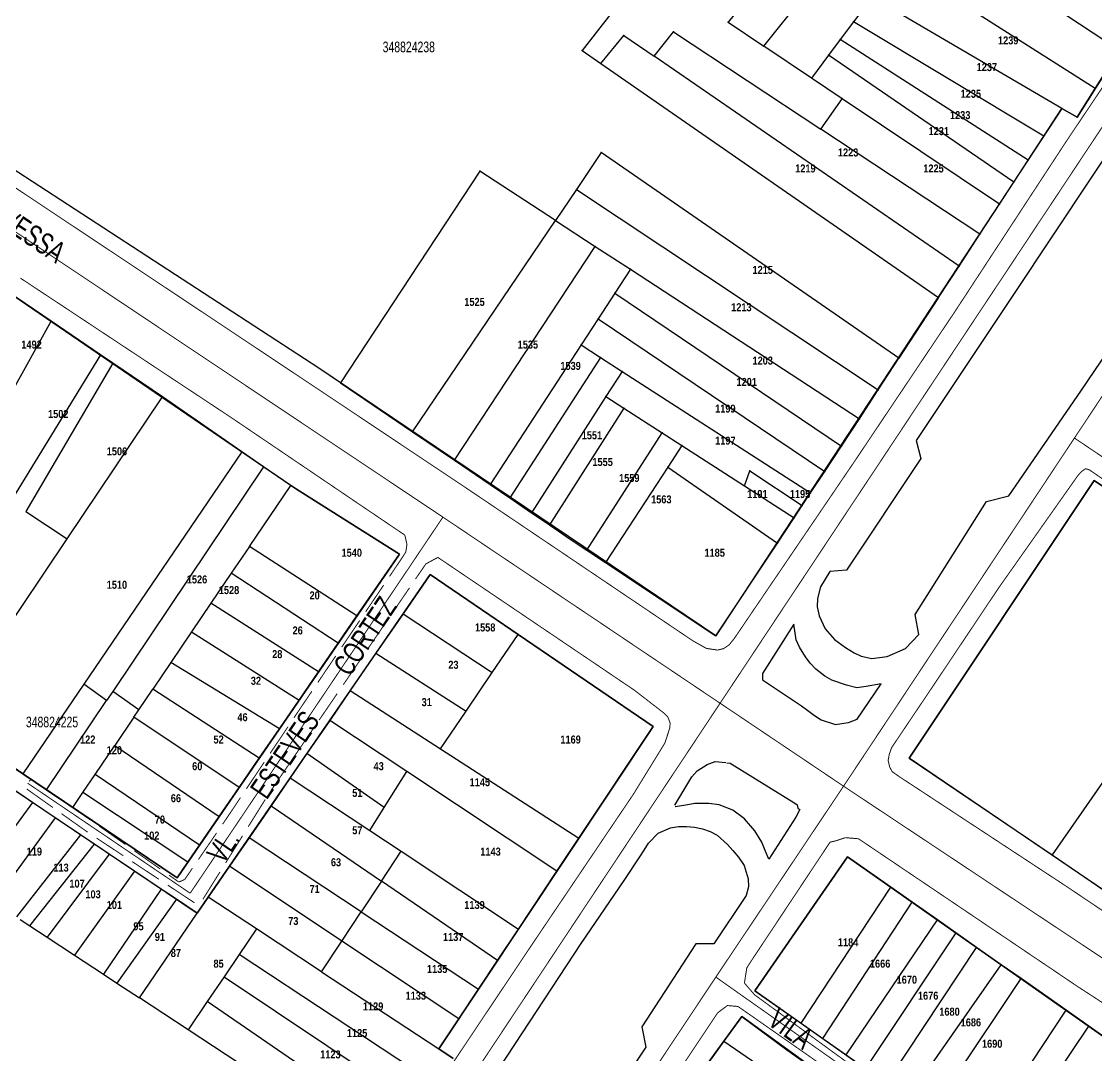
# Model space of a CAD drawing. Extents: x 203136 to 205923, y 4839890 to 4842982.
# Drawn here: x 204167.4 to 204368.9, y 4841901 to 4842094.7 of the extents above; entities that cross this region are included whole.
import ezdxf
from ezdxf.enums import TextEntityAlignment as Align

# ---------------------------------------------------------------- set-up
doc = ezdxf.new("R2010")
doc.units = 0
doc.header["$LTSCALE"] = 1.5
doc.header["$MEASUREMENT"] = 0
doc.linetypes.add('TRACO_11', pattern=[8, 3, -1, 3, -1])
for name, color, linetype in [('CD_MALHA_LOTES', 40, 'CONTINUOUS'), ('CD_TXT_QUADRA', 7, 'CONTINUOUS'), ('RU-QUADRAS', 210, 'CONTINUOUS'), ('SV-EIXO-RUA-PAV', 20, 'CONTINUOUS'), ('SV-RUA-PAVIM-S-GUIA-C-GUIA', 7, 'CONTINUOUS'), ('SV-TXT-RUA-PAV-S-GUIA-C-GUIA', 7, 'CONTINUOUS'), ('Th_NmrPort', 1, 'CONTINUOUS')]:
    doc.layers.add(name, color=color, linetype=linetype)
doc.styles.add('ARIAL', font='ARIAL.TTF')
doc.styles.get("Standard").update_dxf_attribs({"font": 'swisscbo.ttf'})

msp = doc.modelspace()

# ---------------------------------------------------------------- linework, layer by layer
at = {"layer": 'CD_MALHA_LOTES', "linetype": 'Continuous'}
for p, q in [((204330.6, 4842132.77), (204299.83, 4842094.59)), ((204306.53, 4842090.11), (204335.55, 4842126.27)), ((204289.88, 4842111.55), (204272.47, 4842089.33)), ((204341.48, 4842110.27), (204373.19, 4842089.39)), ((204368.64, 4842082.19), (204331.61, 4842105.69)), ((204326.81, 4842099.29), (204323.36, 4842094.69)), ((204362.4, 4842078.45), (204326.81, 4842099.29)), ((204299.83, 4842094.59), (204306.53, 4842090.11)), ((204323.36, 4842094.69), (204320.85, 4842091.35)), ((204358.98, 4842073.22), (204323.36, 4842094.69)), ((204276.01, 4842086.88), (204280.32, 4842092.13)), ((204280.32, 4842092.13), (204285.99, 4842088.22)), ((204285.99, 4842088.22), (204289.63, 4842092.8)), ((204289.63, 4842092.8), (204317.24, 4842074.54)), ((204315.44, 4842084.14), (204306.53, 4842090.11)), ((204320.85, 4842091.35), (204318.63, 4842088.4)), ((204356.07, 4842068.76), (204320.85, 4842091.35)), ((204272.47, 4842089.33), (204276.01, 4842086.88)), ((204343.11, 4842048.9), (204285.99, 4842088.22)), ((204318.63, 4842088.4), (204315.44, 4842084.14)), ((204353.36, 4842064.6), (204318.63, 4842088.4)), ((204368.64, 4842082.19), (204373.19, 4842089.39)), ((204276.01, 4842086.88), (204339.29, 4842043.05)), ((204321.24, 4842080.25), (204315.44, 4842084.14)), ((204365.22, 4842076.79), (204368.64, 4842082.19)), ((204317.24, 4842074.54), (204321.24, 4842080.25)), ((204350.69, 4842060.52), (204321.24, 4842080.25)), ((204358.98, 4842073.22), (204362.4, 4842078.45)), ((204362.4, 4842078.45), (204365.22, 4842076.79)), ((204347, 4842054.86), (204317.24, 4842074.54)), ((204356.07, 4842068.76), (204358.98, 4842073.22)), ((204276.09, 4842070.16), (204271.41, 4842063.25)), ((204331.86, 4842031.66), (204276.09, 4842070.16)), ((204353.36, 4842064.6), (204356.07, 4842068.76)), ((204253.31, 4842066.72), (204227.24, 4842027.03)), ((204267.5, 4842057.47), (204253.31, 4842066.72)), ((204271.41, 4842063.25), (204267.5, 4842057.47)), ((204271.41, 4842063.25), (204327.99, 4842025.71)), ((204350.69, 4842060.52), (204353.36, 4842064.6)), ((204347, 4842054.86), (204350.69, 4842060.52)), ((204240.71, 4842017.87), (204267.5, 4842057.47)), ((204267.5, 4842057.47), (204274.96, 4842052.6)), ((204343.11, 4842048.9), (204347, 4842054.86)), ((204248.56, 4842012.53), (204274.96, 4842052.6)), ((204274.96, 4842052.6), (204281.53, 4842048.32)), ((204281.53, 4842048.32), (204278.62, 4842043.85)), ((204281.53, 4842048.32), (204324.47, 4842020.3)), ((204339.29, 4842043.05), (204343.11, 4842048.9)), ((204173, 4842038.6), (204164.85, 4842044.15)), ((204278.62, 4842043.85), (204275.49, 4842039.04)), ((204278.62, 4842043.85), (204321.1, 4842015.15)), ((204339.29, 4842043.05), (204331.86, 4842031.66)), ((204165.3, 4842024.73), (204173, 4842038.6)), ((204182.24, 4842032.3), (204173, 4842038.6)), ((204275.49, 4842039.04), (204272.3, 4842034.13)), ((204275.49, 4842039.04), (204317.95, 4842010.4)), ((204272.3, 4842034.13), (204255.27, 4842007.96)), ((204272.3, 4842034.13), (204275.96, 4842031.77)), ((204182.24, 4842032.3), (204165.08, 4842004.25)), ((204184.58, 4842030.71), (204182.24, 4842032.3)), ((204275.96, 4842031.77), (204258.94, 4842005.47)), ((204275.96, 4842031.77), (204279.99, 4842029.17)), ((204327.99, 4842025.71), (204331.86, 4842031.66)), ((204184.58, 4842030.71), (204168.26, 4842002.9)), ((204193.85, 4842024.39), (204184.58, 4842030.71)), ((204279.99, 4842029.17), (204276.96, 4842024.45)), ((204279.99, 4842029.17), (204315.29, 4842006.39)), ((204227.24, 4842027.03), (204240.71, 4842017.87)), ((204324.47, 4842020.3), (204327.99, 4842025.71)), ((204176.01, 4841997.8), (204193.85, 4842024.39)), ((204208.76, 4842014.12), (204193.85, 4842024.39)), ((204276.96, 4842024.45), (204263.01, 4842002.7)), ((204276.96, 4842024.45), (204280.3, 4842022.3)), ((204280.3, 4842022.3), (204266.36, 4842000.42)), ((204280.3, 4842022.3), (204287.49, 4842017.66)), ((204321.1, 4842015.15), (204324.47, 4842020.3)), ((204240.71, 4842017.87), (204248.56, 4842012.53)), ((204273.4, 4841995.67), (204287.49, 4842017.66)), ((204287.49, 4842017.66), (204291.2, 4842015.27)), ((204291.2, 4842015.27), (204288.56, 4842011.23)), ((204291.2, 4842015.27), (204302.92, 4842007.72)), ((204317.95, 4842010.4), (204321.1, 4842015.15)), ((204208.76, 4842014.12), (204179.15, 4841970.57)), ((204212.82, 4842011.32), (204208.76, 4842014.12)), ((204212.82, 4842011.32), (204184.53, 4841969.22)), ((204217.91, 4842007.82), (204212.82, 4842011.32)), ((204248.56, 4842012.53), (204255.27, 4842007.96)), ((204288.56, 4842011.23), (204276.89, 4841993.35)), ((204288.56, 4842011.23), (204309.07, 4841997.01)), ((204302.92, 4842007.72), (204303.93, 4842010.54)), ((204303.93, 4842010.54), (204313.75, 4842004.07)), ((204315.29, 4842006.39), (204317.95, 4842010.4)), ((204210.15, 4841996.36), (204217.91, 4842007.82)), ((204218.97, 4842007.09), (204217.91, 4842007.82)), ((204238.25, 4841994.91), (204218.97, 4842007.09)), ((204255.27, 4842007.96), (204258.94, 4842005.47)), ((204302.92, 4842007.72), (204312.2, 4842001.73)), ((204368.46, 4842008.71), (204333.79, 4841956.73)), ((204409.34, 4841981.06), (204368.46, 4842008.71)), ((204258.94, 4842005.47), (204263.01, 4842002.7)), ((204313.75, 4842004.07), (204315.29, 4842006.39)), ((204168.26, 4842002.9), (204176.01, 4841997.8)), ((204312.2, 4842001.73), (204313.75, 4842004.07)), ((204263.01, 4842002.7), (204266.36, 4842000.42)), ((204309.07, 4841997.01), (204312.2, 4842001.73)), ((204266.36, 4842000.42), (204270.45, 4841997.64)), ((204153.07, 4841963.61), (204176.01, 4841997.8)), ((204270.45, 4841997.64), (204273.4, 4841995.67)), ((204297.53, 4841979.61), (204309.07, 4841997.01)), ((204210.15, 4841996.36), (204206.76, 4841991.35)), ((204230.31, 4841983.35), (204210.15, 4841996.36)), ((204230.31, 4841983.35), (204238.25, 4841994.91)), ((204273.4, 4841995.67), (204276.89, 4841993.35)), ((204276.89, 4841993.35), (204297.53, 4841979.61)), ((204206.76, 4841991.35), (204202.95, 4841985.72)), ((204226.81, 4841978.26), (204206.76, 4841991.35)), ((204244.01, 4841991.14), (204238.95, 4841983.77)), ((204260.5, 4841979.9), (204244.01, 4841991.14)), ((204202.95, 4841985.72), (204199.33, 4841980.38)), ((204223.1, 4841972.87), (204202.95, 4841985.72)), ((204226.81, 4841978.26), (204230.31, 4841983.35)), ((204238.95, 4841983.77), (204233.85, 4841976.36)), ((204238.95, 4841983.77), (204255.66, 4841972.76)), ((204199.33, 4841980.38), (204195.43, 4841974.61)), ((204199.33, 4841980.38), (204219.45, 4841967.55)), ((204255.66, 4841972.76), (204260.5, 4841979.9)), ((204285.8, 4841962.66), (204260.5, 4841979.9)), ((204223.1, 4841972.87), (204226.81, 4841978.26)), ((204195.43, 4841974.61), (204192.06, 4841969.64)), ((204215.79, 4841962.22), (204195.43, 4841974.61)), ((204233.85, 4841976.36), (204229.06, 4841969.38)), ((204233.85, 4841976.36), (204250.74, 4841965.48)), ((204219.45, 4841967.55), (204223.1, 4841972.87)), ((204250.74, 4841965.48), (204255.66, 4841972.76)), ((204179.15, 4841970.57), (204167.71, 4841953.75)), ((204183.37, 4841967.5), (204179.15, 4841970.57)), ((204184.53, 4841969.22), (204183.37, 4841967.5)), ((204189.44, 4841965.78), (204184.53, 4841969.22)), ((204189.44, 4841965.78), (204192.06, 4841969.64)), ((204211.99, 4841956.7), (204192.06, 4841969.64)), ((204229.06, 4841969.38), (204225.2, 4841963.77)), ((204229.06, 4841969.38), (204245.97, 4841958.44)), ((204172.13, 4841950.78), (204183.37, 4841967.5)), ((204215.79, 4841962.22), (204219.45, 4841967.55)), ((204188.5, 4841964.39), (204189.44, 4841965.78)), ((204245.97, 4841958.44), (204250.74, 4841965.48)), ((204379.16, 4841965.4), (204360.54, 4841938.56)), ((204188.5, 4841964.39), (204184.91, 4841959.09)), ((204208.21, 4841951.2), (204188.5, 4841964.39)), ((204225.2, 4841963.77), (204220.93, 4841957.55)), ((204239.63, 4841954.19), (204225.2, 4841963.77)), ((204271.87, 4841941.7), (204285.8, 4841962.66)), ((204211.99, 4841956.7), (204215.79, 4841962.22)), ((204181.22, 4841953.65), (204184.91, 4841959.09)), ((204184.91, 4841959.09), (204204.48, 4841945.77)), ((204208.21, 4841951.2), (204211.99, 4841956.7)), ((204220.93, 4841957.55), (204217.81, 4841953.02)), ((204235.41, 4841947.47), (204220.93, 4841957.55)), ((204245.97, 4841958.44), (204271.87, 4841941.7)), ((204333.79, 4841956.73), (204360.54, 4841938.56)), ((204164.95, 4841955.62), (204167.71, 4841953.75)), ((204169.49, 4841948.39), (204162.92, 4841952.8)), ((204167.71, 4841953.75), (204172.13, 4841950.78)), ((204178.92, 4841950.24), (204181.22, 4841953.65)), ((204200.79, 4841940.4), (204181.22, 4841953.65)), ((204217.81, 4841953.02), (204214.22, 4841947.78)), ((204217.81, 4841953.02), (204232.7, 4841943.16)), ((204235.41, 4841947.47), (204239.63, 4841954.19)), ((204267.75, 4841935.5), (204239.63, 4841954.19)), ((204172.13, 4841950.78), (204177.04, 4841947.47)), ((204204.48, 4841945.77), (204208.21, 4841951.2)), ((204177.04, 4841947.47), (204178.92, 4841950.24)), ((204198.59, 4841937.19), (204178.92, 4841950.24)), ((204169.49, 4841948.39), (204158.27, 4841933.04)), ((204173.73, 4841945.54), (204169.49, 4841948.39)), ((204177.04, 4841947.47), (204196.6, 4841934.3)), ((204214.22, 4841947.78), (204210.1, 4841941.79)), ((204214.22, 4841947.78), (204234.87, 4841933.65)), ((204232.7, 4841943.16), (204235.41, 4841947.47)), ((204173.73, 4841945.54), (204162.42, 4841929.96)), ((204178.53, 4841942.32), (204173.73, 4841945.54)), ((204200.79, 4841940.4), (204204.48, 4841945.77)), ((204232.7, 4841943.16), (204238.58, 4841939.26)), ((204178.53, 4841942.32), (204166.52, 4841926.98)), ((204169.01, 4841925.26), (204181.11, 4841940.58)), ((204181.11, 4841940.58), (204178.53, 4841942.32)), ((204183.87, 4841938.73), (204181.11, 4841940.58)), ((204198.59, 4841937.19), (204200.79, 4841940.4)), ((204210.1, 4841941.79), (204206.43, 4841936.45)), ((204231.1, 4841927.94), (204210.1, 4841941.79)), ((204267.75, 4841935.5), (204271.87, 4841941.7)), ((204183.87, 4841938.73), (204172.23, 4841923.15)), ((204188.61, 4841935.54), (204183.87, 4841938.73)), ((204234.87, 4841933.65), (204238.58, 4841939.26)), ((204238.58, 4841939.26), (204260.56, 4841924.69)), ((204360.54, 4841938.56), (204370.24, 4841931.97)), ((204196.6, 4841934.3), (204198.59, 4841937.19)), ((204206.43, 4841936.45), (204202.44, 4841930.64)), ((204227.46, 4841922.44), (204206.43, 4841936.45)), ((204322.24, 4841938.23), (204304.86, 4841913.12)), ((204330.34, 4841932.54), (204322.24, 4841938.23)), ((204188.61, 4841935.54), (204177.37, 4841919.78)), ((204193.64, 4841932.16), (204188.61, 4841935.54)), ((204260.56, 4841924.69), (204267.75, 4841935.5)), ((204234.87, 4841933.65), (204231.1, 4841927.94)), ((204256.63, 4841918.77), (204234.87, 4841933.65)), ((204313.54, 4841907.02), (204330.34, 4841932.54)), ((204334.35, 4841929.72), (204330.34, 4841932.54)), ((204193.64, 4841932.16), (204182.8, 4841916.22)), ((204196.46, 4841930.26), (204193.64, 4841932.16)), ((204202.44, 4841930.64), (204200.37, 4841927.64)), ((204211.47, 4841924.7), (204202.44, 4841930.64)), ((204196.46, 4841930.26), (204185.31, 4841914.57)), ((204200.37, 4841927.64), (204196.46, 4841930.26)), ((204317.6, 4841904.17), (204334.35, 4841929.72)), ((204339.1, 4841926.39), (204334.35, 4841929.72)), ((204167.17, 4841926.45), (204169.01, 4841925.26)), ((204189.53, 4841911.8), (204200.37, 4841927.64)), ((204227.46, 4841922.44), (204231.1, 4841927.94)), ((204231.1, 4841927.94), (204253.08, 4841913.44)), ((204321.94, 4841901.11), (204339.1, 4841926.39)), ((204342.51, 4841923.99), (204339.1, 4841926.39)), ((204169.01, 4841925.26), (204172.23, 4841923.15)), ((204211.47, 4841924.7), (204208.21, 4841919.89)), ((204223.66, 4841916.68), (204211.47, 4841924.7)), ((204256.63, 4841918.77), (204260.56, 4841924.69)), ((204172.23, 4841923.15), (204177.37, 4841919.78)), ((204223.66, 4841916.68), (204227.46, 4841922.44)), ((204249.37, 4841907.84), (204227.46, 4841922.44)), ((204342.51, 4841923.99), (204325.6, 4841898.53)), ((204346.41, 4841921.25), (204342.51, 4841923.99)), ((204329.5, 4841895.8), (204346.41, 4841921.25)), ((204351.03, 4841918), (204346.41, 4841921.25)), ((204177.37, 4841919.78), (204182.8, 4841916.22)), ((204208.21, 4841919.89), (204205.4, 4841915.75)), ((204245.16, 4841895.57), (204208.21, 4841919.89)), ((204253.08, 4841913.44), (204256.63, 4841918.77)), ((204182.8, 4841916.22), (204185.31, 4841914.57)), ((204223.66, 4841916.68), (204245.63, 4841902.22)), ((204333.49, 4841892.99), (204351.03, 4841918)), ((204354.74, 4841915.4), (204351.03, 4841918)), ((204185.31, 4841914.57), (204189.53, 4841911.8)), ((204205.4, 4841915.75), (204202.26, 4841911.11)), ((204205.4, 4841915.75), (204239.07, 4841893.26)), ((204337.73, 4841890), (204354.74, 4841915.4)), ((204363.19, 4841909.46), (204354.74, 4841915.4)), ((204249.37, 4841907.84), (204253.08, 4841913.44)), ((204304.86, 4841913.12), (204313.54, 4841907.02)), ((204198.66, 4841905.82), (204189.53, 4841911.8)), ((204202.26, 4841911.11), (204198.66, 4841905.82)), ((204235.65, 4841888.2), (204202.26, 4841911.11)), ((204302.41, 4841908.32), (204299.02, 4841903.65)), ((204316.7, 4841897.94), (204302.41, 4841908.32)), ((204346.25, 4841883.97), (204363.19, 4841909.46)), ((204367.45, 4841906.47), (204363.19, 4841909.46)), ((204245.63, 4841902.22), (204249.37, 4841907.84)), ((204313.54, 4841907.02), (204317.6, 4841904.17)), ((204350.31, 4841881.1), (204367.45, 4841906.47)), ((204370.88, 4841904.05), (204367.45, 4841906.47)), ((204212.96, 4841896.44), (204198.66, 4841905.82)), ((204317.6, 4841904.17), (204321.94, 4841901.11)), ((204248.32, 4841900.45), (204245.63, 4841902.22)), ((204299.02, 4841903.65), (204295.83, 4841899.25)), ((204299.02, 4841903.65), (204313.74, 4841893.67)), ((204321.94, 4841901.11), (204325.6, 4841898.53))]:
    msp.add_line(p, q, dxfattribs=at)
msp.add_lwpolyline([(204227.24, 4842027.03), (204223.18, 4842029.79), (204161.34, 4842070), (204131.58, 4842090.77), (204130.92, 4842095.8), (204146.24, 4842120.95), (204193.9, 4842201.18)], dxfattribs=at)
for p in [(204299.83, 4842094.59), (204299.83, 4842094.59), (204323.36, 4842094.69), (204323.36, 4842094.69), (204280.32, 4842092.13), (204289.63, 4842092.8), (204320.85, 4842091.35), (204320.85, 4842091.35), (204272.47, 4842089.33), (204285.99, 4842088.22), (204285.99, 4842088.22), (204318.63, 4842088.4), (204318.63, 4842088.4), (204276.01, 4842086.88), (204368.64, 4842082.19), (204321.24, 4842080.25), (204362.4, 4842078.45), (204365.22, 4842076.79), (204358.98, 4842073.22), (204276.09, 4842070.16), (204356.07, 4842068.76), (204253.31, 4842066.72), (204271.41, 4842063.25), (204271.41, 4842063.25), (204353.36, 4842064.6), (204350.69, 4842060.52), (204267.5, 4842057.47), (204267.5, 4842057.47), (204347, 4842054.86), (204347, 4842054.86), (204274.96, 4842052.6), (204274.96, 4842052.6), (204281.53, 4842048.32), (204343.11, 4842048.9), (204278.62, 4842043.85), (204278.62, 4842043.85), (204275.49, 4842039.04), (204275.49, 4842039.04), (204272.3, 4842034.13), (204275.96, 4842031.77), (204275.96, 4842031.77), (204331.86, 4842031.66), (204279.99, 4842029.17), (204279.99, 4842029.17), (204327.99, 4842025.71), (204276.96, 4842024.45), (204276.96, 4842024.45), (204280.3, 4842022.3), (204280.3, 4842022.3), (204324.47, 4842020.3), (204240.71, 4842017.87), (204287.49, 4842017.66), (204287.49, 4842017.66), (204291.2, 4842015.27), (204321.1, 4842015.15), (204248.56, 4842012.53), (204248.56, 4842012.53), (204288.56, 4842011.23), (204288.56, 4842011.23), (204303.93, 4842010.54), (204317.95, 4842010.4), (204302.92, 4842007.72), (204258.94, 4842005.47), (204315.29, 4842006.39), (204313.75, 4842004.07), (204313.75, 4842004.07), (204263.01, 4842002.7), (204312.2, 4842001.73), (204266.36, 4842000.42), (204309.07, 4841997.01), (204273.4, 4841995.67), (204276.89, 4841993.35)]:
    msp.add_point(p, dxfattribs=at)
at = {"layer": 'RU-QUADRAS', "color": 6, "linetype": 'Continuous'}
for points in [[(204130.92, 4842095.8), (204202.61, 4842215.45), (204302.25, 4842149.23), (204303.49, 4842151.09), (204337.19, 4842128.32), (204335.55, 4842126.27), (204343.13, 4842121.03), (204343.98, 4842122.16), (204354.8, 4842115.81), (204356.49, 4842118.22), (204362.21, 4842114.79), (204360.71, 4842112.42), (204378.78, 4842099.96), (204378.35, 4842097.55), (204365.22, 4842076.79), (204362.4, 4842078.45), (204297.53, 4841979.61), (204223.18, 4842029.79), (204161.34, 4842070), (204131.58, 4842090.77)], [(204333.79, 4841956.73), (204368.46, 4842008.71), (204449.99, 4841953.54), (204415.72, 4841901.07)]]:
    msp.add_lwpolyline(points, close=True, dxfattribs=at)
for points in [[(204164.85, 4842044.15), (204218.97, 4842007.09), (204238.25, 4841994.91), (204196.6, 4841934.3), (204164.95, 4841955.62)], [(204162.92, 4841952.8), (204200.37, 4841927.64), (204244.01, 4841991.14), (204285.8, 4841962.66), (204245.63, 4841902.22), (204248.32, 4841900.45)]]:
    msp.add_lwpolyline(points, dxfattribs=at)
msp.add_lwpolyline([(204281.3, 4841879.23), (204302.41, 4841908.32, 0.0150317195), (204412.82, 4841831.5), (204415.27, 4841835.07), (204304.86, 4841913.12), (204322.24, 4841938.23), (204370.89, 4841904.06), (204515.87, 4841806.98), (204479.56, 4841751.59, 0.009734503), (204387.95, 4841811.08), (204386.59, 4841808.87, -0.007983724)], format="xyb", close=True, dxfattribs=at)
at = {"layer": 'SV-EIXO-RUA-PAV', "const_width": 0.18, "flags": 128}
for points in [[(203686.39953, 4841049.541978), (203692.54943, 4841058.743734), (203749.763, 4841143.981473), (203780.754332, 4841190.6698), (203801.503, 4841221.7458), (203841.206856, 4841280.544557), (203883.1664, 4841344.0556), (203932.166221, 4841417.194802), (203983.243296, 4841493.9438), (204024.317884, 4841554.89701), (204044.434599, 4841585.5919), (204112.74, 4841687.823359), (204118.336724, 4841695.482033), (204206.94601, 4841829.2385), (204298.345112, 4841966.997973), (204390.162441, 4842105.446938), (204453.930388, 4842201.1731)], [(203719.944, 4841049.3658), (203773.009517, 4841127.017798), (203864.408033, 4841265.334897), (203955.51211, 4841401.724634), (204047.25663, 4841539.716778), (204077.8325, 4841585.3865), (204135.716023, 4841672.506011), (204141.312746, 4841679.87012), (204230.198456, 4841813.486843), (204274.2308, 4841880.6254), (204297.5478, 4841915.677), (204321.480187, 4841951.454095), (204364.7409, 4842016.6862), (204413.297516, 4842089.90306), (204462.2522, 4842163.2717), (204487.643986, 4842201.1725)], [(204364.7409, 4842016.6862), (204457.151153, 4841954.3263)], [(204246.4131, 4842001.8635), (204199.0533, 4841931.3965)], [(204168.5953, 4841952.0126), (204199.0533, 4841931.3965)], [(204297.5478, 4841915.677), (204408.660956, 4841837.3164)]]:
    msp.add_lwpolyline(points, dxfattribs=at)
at = {"layer": 'SV-EIXO-RUA-PAV', "const_width": 0.18}
msp.add_lwpolyline([(204636.872014, 4841741.2499), (204606.4613, 4841761.5476), (204591.148406, 4841771.795777), (204552.7787, 4841797.3783), (204525.2477, 4841815.754), (204493.4225, 4841836.9959), (204413.88231, 4841890.0854), (204321.480187, 4841951.454095), (204298.345112, 4841966.997973), (204246.4131, 4842001.8635), (204167.2777, 4842054.6827), (204133.126414, 4842077.4772), (204124.9142, 4842082.9585), (204110.888486, 4842092.131486), (204109.19049, 4842093.4533), (204026.857666, 4842148.224845), (204016.23189, 4842155.37681)], dxfattribs=at)
at = {"layer": 'SV-RUA-PAVIM-S-GUIA-C-GUIA', "linetype": 'Continuous', "const_width": 0.18, "flags": 128}
for points in [[(204236.044654, 4842201.176916), (204248.91, 4842192.65), (204276.8, 4842173.88), (204304, 4842155.99), (204340.24, 4842131.7), (204381.53, 4842104.05), (204382.51, 4842103.03), (204382.48, 4842101.01), (204363.05, 4842072.04), (204342.21, 4842040.18)], [(204342.21, 4842040.18), (204323.83, 4842012.75), (204301.03, 4841979.17), (204300.03, 4841977.92), (204298.99, 4841977.22), (204297.87, 4841976.96), (204295.8, 4841977.26), (204293.27, 4841978.67), (204252.5, 4842006.16), (204224, 4842025.19), (204171.42, 4842060.18), (204129.3, 4842088.19), (204098.8, 4842108.19), (204050.76, 4842140.23), (204035.32, 4842151.04), (204034.72, 4842151.85), (204034.73, 4842153.02), (204035.44, 4842154.5), (204050.2, 4842176.12), (204057.283937, 4842186.907839)], [(204167.246552, 4842046.652305), (204206.61, 4842020.61), (204235.91, 4842000.77), (204239.07, 4841998.64)], [(204416.94, 4841898.77), (204430.04, 4841920.34), (204434.69, 4841927.34), (204450.62, 4841952.41), (204450.71, 4841953.29), (204450.16, 4841954.44), (204434.27, 4841964.8), (204410.83, 4841980.56), (204368.71, 4842009.93), (204367.54, 4842010.72), (204366.82, 4842010.94), (204366.04, 4842010.39), (204365.37, 4842009.64), (204350.68, 4841988.81), (204337.17, 4841968.62), (204330.49, 4841958.69), (204330.05, 4841957.45), (204329.83, 4841956.28), (204330.12, 4841955.04), (204330.61, 4841954.15), (204332.19, 4841953.06), (204363.17, 4841932.72), (204386.6, 4841916.98), (204413.59, 4841898.6)], [(204245.46, 4841994.32), (204282.28, 4841969.44), (204287.72, 4841965.23), (204288.57, 4841964.38), (204288.98, 4841963.3), (204288.92, 4841962.35), (204287.99, 4841959.53), (204282.1, 4841949.95), (204263.49, 4841922.36), (204240.73, 4841888.31), (204219.15, 4841854.98), (204209.03, 4841840.13), (204208.18, 4841839.2), (204207.5, 4841838.66), (204206.29, 4841838.2), (204204.8, 4841838.85), (204199.58, 4841842.11), (204123.96, 4841892.86), (204106.571448, 4841904.553024)]]:
    msp.add_lwpolyline(points, dxfattribs=at)
at = {"layer": 'SV-RUA-PAVIM-S-GUIA-C-GUIA'}
for points in [[(204374.99, 4842076.16), (204353.42, 4842043.8)], [(204365.93, 4842025.45), (204386.44, 4842055.72)], [(204353.42, 4842043.8), (204335.1, 4842016.25)], [(204352.46, 4842005.88), (204365.93, 4842025.45)], [(204335.1, 4842016.25), (204335.93, 4842012.83)], [(204335.93, 4842012.83), (204322.05, 4841991.96)], [(204348.26, 4842004.79), (204352.46, 4842005.88)], [(204334.91, 4841983.63), (204348.26, 4842004.79)], [(204318.9, 4841991.71), (204317.14, 4841988.82)], [(204322.05, 4841991.96), (204318.9, 4841991.71)], [(204317.14, 4841988.82), (204316.6, 4841986.59), (204316.533797, 4841985.087933), (204316.913373, 4841983.356951), (204318.047972, 4841980.951068), (204319.766221, 4841978.94691), (204321.813991, 4841977.44696), (204323.46, 4841976.46), (204324.806801, 4841975.787895), (204326.805593, 4841975.390748), (204329.654878, 4841975.758081), (204333.1, 4841977.25)], [(204335.6, 4841979.89), (204334.91, 4841983.63)], [(204312.16, 4841981.84), (204306.29, 4841972.59)], [(204328.51, 4841970.65), (204325.73, 4841970.12), (204323.942721, 4841969.871747), (204322.03, 4841970.35), (204319.3, 4841971.34), (204317.974831, 4841972.074901), (204316.29, 4841973.41), (204315.247645, 4841974.48868), (204314.315326, 4841975.66902), (204313.204501, 4841977.495089), (204312.619809, 4841978.87698), (204312.16, 4841981.84)], [(204333.1, 4841977.25), (204335.6, 4841979.89)], [(204306.29, 4841972.59), (204306.26, 4841971.39)], [(204306.26, 4841971.39), (204313.58, 4841966.52)], [(204324, 4841964.03), (204328.51, 4841970.65)], [(204313.58, 4841966.52), (204314.802641, 4841965.637527), (204316.012042, 4841964.727542), (204317.267008, 4841963.903589), (204319.984259, 4841962.983593), (204322.369609, 4841963.375839)], [(204322.38, 4841963.38), (204324, 4841964.03)], [(204293.05, 4841953.19), (204294.040953, 4841954.31689), (204295.921489, 4841955.532701), (204297.42828, 4841956.057395), (204299.440342, 4841955.913539)], [(204299.61, 4841955.84), (204300.23, 4841955.76)], [(204300.23, 4841955.76), (204312.14, 4841948.42)], [(204289.86, 4841947.9), (204293.05, 4841953.19)], [(204312.14, 4841948.42), (204312.77, 4841947.94)], [(204307.49, 4841937.8), (204306.76, 4841939.39), (204306.166331, 4841940.993367), (204304.822218, 4841943.113106), (204302.936077, 4841945.323202), (204300.708543, 4841946.971069), (204298.14673, 4841947.935273), (204296.23, 4841948.2), (204293.61534, 4841948.210552), (204291.9, 4841947.9), (204289.901123, 4841947.614388)], [(204313.29, 4841947.06), (204312.55, 4841945.66)], [(204312.77, 4841947.94), (204312.89, 4841947.31)], [(204312.89, 4841947.31), (204313.29, 4841947.06)], [(204312.55, 4841945.66), (204307.49, 4841937.8)], [(204283.31, 4841938.19), (204284.114782, 4841939.481026), (204284.938595, 4841940.771574), (204286.71, 4841942.67), (204289.04, 4841943.68), (204290.529231, 4841943.903713), (204292.030494, 4841943.921265), (204293.552226, 4841943.781602), (204295.02764, 4841943.48063), (204296.472037, 4841942.991603), (204297.816369, 4841942.295701), (204299.740515, 4841940.55398), (204300.701984, 4841939.388297), (204301.763083, 4841938.178639), (204302.87, 4841936.61), (204303.58, 4841934.11), (204303.655181, 4841932.609954), (204303.255175, 4841930.982982)], [(204280.39, 4841933.77), (204283.31, 4841938.19)], [(204272.29, 4841921.99), (204280.39, 4841933.77)], [(204303.255175, 4841930.982982), (204297.16, 4841921.94)], [(204252.93, 4841892.465), (204272.29, 4841921.99)], [(204293.81, 4841921.92), (204283.65, 4841906.37)], [(204297.16, 4841921.94), (204293.81, 4841921.92)], [(204283.65, 4841906.37), (204284.44, 4841902.55)], [(204284.44, 4841902.55), (204273.83, 4841886.55)]]:
    msp.add_lwpolyline(points, dxfattribs=at)
at = {"layer": 'SV-RUA-PAVIM-S-GUIA-C-GUIA', "const_width": 0.18}
for points in [[(204239.141898, 4841998.582978), (204239.07, 4841998.64)], [(204239.277458, 4841998.475465), (204239.141898, 4841998.582978)], [(204239.669831, 4841996.746991), (204239.277458, 4841998.475465)], [(204239.45, 4841995.3), (204239.669831, 4841996.746991)], [(204238.29, 4841993.54), (204239.201207, 4841994.922521)], [(204239.201207, 4841994.922521), (204239.45, 4841995.3)], [(204236.416565, 4841990.769812), (204238.097176, 4841993.254877)], [(204238.097176, 4841993.254877), (204238.29, 4841993.54)], [(204242.95, 4841992.72), (204241.269047, 4841990.260111)], [(204242.961495, 4841992.737129), (204242.95, 4841992.72)], [(204243.200775, 4841993.093695), (204242.961495, 4841992.737129)], [(204243.70225, 4841993.365895), (204243.200775, 4841993.093695)], [(204245.46, 4841994.32), (204243.70225, 4841993.365895)], [(204231.934937, 4841984.142972), (204235.296158, 4841989.113102)], [(204240.140653, 4841988.608831), (204236.75547, 4841983.65499)], [(204227.453309, 4841977.516132), (204230.81453, 4841982.486262)], [(204235.627076, 4841982.00371), (204232.241893, 4841977.049869)], [(204222.971681, 4841970.889291), (204226.332902, 4841975.859422)], [(204231.113499, 4841975.398589), (204227.728316, 4841970.444748)], [(204219.07, 4841965.12), (204221.851274, 4841969.232581)], [(204226.599922, 4841968.793468), (204223.214739, 4841963.839627)], [(204218.493839, 4841964.259903), (204219.050386, 4841965.09072)], [(204219.050386, 4841965.09072), (204219.07, 4841965.12)], [(204214.041471, 4841957.613369), (204217.380747, 4841962.598269)], [(204222.086345, 4841962.188347), (204218.701162, 4841957.234506)], [(204209.589102, 4841950.966835), (204212.928379, 4841955.951735)], [(204217.572768, 4841955.583226), (204214.187585, 4841950.629385)], [(204168.87718, 4841952.336993), (204169.21, 4841952.72)], [(204169.21, 4841952.72), (204173.749442, 4841949.627748)], [(204173.321846, 4841947.458893), (204168.4283, 4841950.930666)], [(204175.402374, 4841948.501776), (204180.361173, 4841945.123859)], [(204205.86, 4841945.4), (204208.47601, 4841949.305202)], [(204213.107837, 4841948.946304), (204209.928289, 4841943.858035)], [(204179.79, 4841942.87), (204174.953028, 4841946.301635)], [(204205.125754, 4841944.327738), (204205.690748, 4841945.152832)], [(204205.690748, 4841945.152832), (204205.86, 4841945.4)], [(204179.847865, 4841942.831747), (204179.79, 4841942.87)], [(204182.002964, 4841943.981787), (204186.911725, 4841940.531559)], [(204200.605796, 4841937.726981), (204203.995764, 4841942.677549)], [(204186.521413, 4841938.419972), (204181.516252, 4841941.728803)], [(204208.86844, 4841942.161946), (204205.688893, 4841937.073677)], [(204318.95, 4841940.97), (204304.166438, 4841918.688969)], [(204319.88, 4841941.17), (204318.95, 4841940.97)], [(204321.84, 4841941.81), (204319.88, 4841941.17)], [(204324.28, 4841941.6), (204321.84, 4841941.81)], [(204365.4, 4841913.87), (204324.28, 4841941.6)], [(204188.547978, 4841939.381483), (204193.456739, 4841935.931256)], [(204193.194962, 4841934.008198), (204188.1898, 4841937.317029)], [(204195.092992, 4841934.78118), (204196.729246, 4841933.631104)], [(204198.04, 4841933.98), (204199.475807, 4841936.076792)], [(204204.629044, 4841935.377588), (204201.449496, 4841930.289319)], [(204199.86851, 4841929.596423), (204194.863349, 4841932.905254)], [(204196.729246, 4841933.631104), (204196.93, 4841933.49)], [(204196.93, 4841933.49), (204197.620345, 4841933.794747)], [(204197.620345, 4841933.794747), (204198.04, 4841933.98)], [(204304.166438, 4841918.688969), (204303.344672, 4841917.398425), (204302.901468, 4841914.570829)], [(204388.88, 4841898.6), (204365.4, 4841913.87)], [(204301.7, 4841910.18), (204299.703441, 4841910.348637), (204297.91, 4841909.01)], [(204297.91, 4841909.01), (204280.27, 4841882.57)]]:
    msp.add_lwpolyline(points, dxfattribs=at)
at = {"layer": 'SV-RUA-PAVIM-S-GUIA-C-GUIA', "linetype": 'TRACO_11', "const_width": 0.18, "flags": 128}
msp.add_lwpolyline([(204302.901468, 4841914.570829), (204304.79, 4841912.38), (204328.28, 4841895.22), (204351.58, 4841878.54), (204378.8, 4841859.98), (204409.56, 4841838.57), (204408.19, 4841836.24), (204374.09, 4841859.27), (204363.57, 4841866.73), (204335.6, 4841886.37), (204326.15, 4841893.1), (204301.7, 4841910.18)], dxfattribs=at)

# ---------------------------------------------------------------- texts
at = {"layer": 'CD_TXT_QUADRA', "linetype": 'Continuous', "style": 'ARIAL', "width": 0.7}
for s, p in [('348824238', (204235.12, 4842088.97)), ('348824225', (204168.270688, 4841962.478008))]:
    msp.add_text(s, height=2, dxfattribs=at).set_placement(p)
at = {"layer": 'SV-TXT-RUA-PAV-S-GUIA-C-GUIA', "style": 'ARIAL', "width": 0.7}
for s, rotation, p in [('TRAVESSA', 326, (204156.612696, 4842060.984016)), ('VL.        ESTEVES         CORTEZ', 56, (204205.245101, 4841936.675347)), ('VILA', 324, (204306.9937, 4841906.9392))]:
    msp.add_text(s, height=4, rotation=rotation, dxfattribs=at).set_placement(p)
at = {"layer": 'Th_NmrPort', "color": 1}
for s, p in [('1239', (204350.418554, 4842091.197271)), ('1237', (204346.418554, 4842086.197271)), ('1235', (204343.418554, 4842081.197271)), ('1233', (204341.418554, 4842077.197271)), ('1231', (204337.418554, 4842074.197271)), ('1223', (204320.418554, 4842070.197271)), ('1219', (204312.418554, 4842067.197271)), ('1225', (204336.418554, 4842067.197271)), ('1215', (204304.418554, 4842048.197271)), ('1525', (204250.418554, 4842042.197271)), ('1213', (204300.418554, 4842041.197271)), ('1492', (204167.418554, 4842034.197271)), ('1535', (204260.418554, 4842034.197271)), ('1203', (204304.418554, 4842031.197271)), ('1539', (204268.418554, 4842030.197271)), ('1201', (204301.418554, 4842027.197271)), ('1199', (204297.418554, 4842022.197271)), ('1502', (204172.418554, 4842021.197271)), ('1551', (204272.418554, 4842017.197271)), ('1197', (204297.418554, 4842016.197271)), ('1506', (204183.418554, 4842014.197271)), ('1555', (204274.418554, 4842012.197271)), ('1559', (204279.418554, 4842009.197271)), ('1191', (204303.418554, 4842006.197271)), ('1195', (204311.418554, 4842006.197271)), ('1563', (204285.418554, 4842005.197271)), ('1540', (204227.418554, 4841995.197271)), ('1185', (204295.418554, 4841995.197271)), ('1526', (204198.418554, 4841990.197271)), ('1510', (204183.418554, 4841989.197271)), ('1528', (204204.418554, 4841988.197271)), ('20', (204221.418554, 4841987.197271)), ('26', (204218.238554, 4841980.637271)), ('1558', (204252.418554, 4841981.197271)), ('28', (204214.418554, 4841976.197271)), ('23', (204247.418554, 4841974.197271)), ('32', (204210.418554, 4841971.197271)), ('31', (204242.418554, 4841967.197271)), ('46', (204207.898554, 4841964.377271)), ('122', (204178.418554, 4841960.197271)), ('52', (204203.418554, 4841960.197271)), ('1169', (204268.418554, 4841960.197271)), ('120', (204183.418554, 4841958.197271)), ('60', (204199.418554, 4841955.197271)), ('43', (204233.418554, 4841955.197271)), ('1145', (204251.418554, 4841952.197271)), ('51', (204229.418554, 4841950.197271)), ('66', (204195.418554, 4841949.197271)), ('70', (204192.418554, 4841945.197271)), ('102', (204190.418554, 4841942.197271)), ('57', (204229.418554, 4841943.197271)), ('119', (204168.418554, 4841939.197271)), ('1143', (204253.418554, 4841939.197271)), ('113', (204173.418554, 4841936.197271)), ('63', (204225.418554, 4841937.197271)), ('107', (204176.418554, 4841933.197271)), ('71', (204221.418554, 4841932.197271)), ('103', (204179.418554, 4841931.197271)), ('101', (204183.418554, 4841929.197271)), ('1139', (204250.418554, 4841929.197271)), ('73', (204217.418554, 4841926.197271)), ('95', (204188.418554, 4841925.197271)), ('91', (204192.418554, 4841923.197271)), ('1137', (204246.418554, 4841923.197271)), ('1184', (204320.418554, 4841922.197271)), ('87', (204195.418554, 4841920.197271)), ('85', (204203.418554, 4841918.197271)), ('1666', (204326.418554, 4841918.197271)), ('1135', (204243.418554, 4841917.197271)), ('1670', (204331.418554, 4841915.197271)), ('1133', (204239.418554, 4841912.197271)), ('1676', (204335.418554, 4841912.197271)), ('1129', (204231.418554, 4841910.197271)), ('1680', (204339.418554, 4841909.197271)), ('1686', (204343.418554, 4841907.197271)), ('1125', (204228.418554, 4841905.197271)), ('1690', (204347.418554, 4841903.197271)), ('1123', (204223.418554, 4841901.197271))]:
    msp.add_text(s, height=1.5, dxfattribs=at).set_placement(p, align=Align.MIDDLE_LEFT)

doc.saveas('drawing.dxf')
